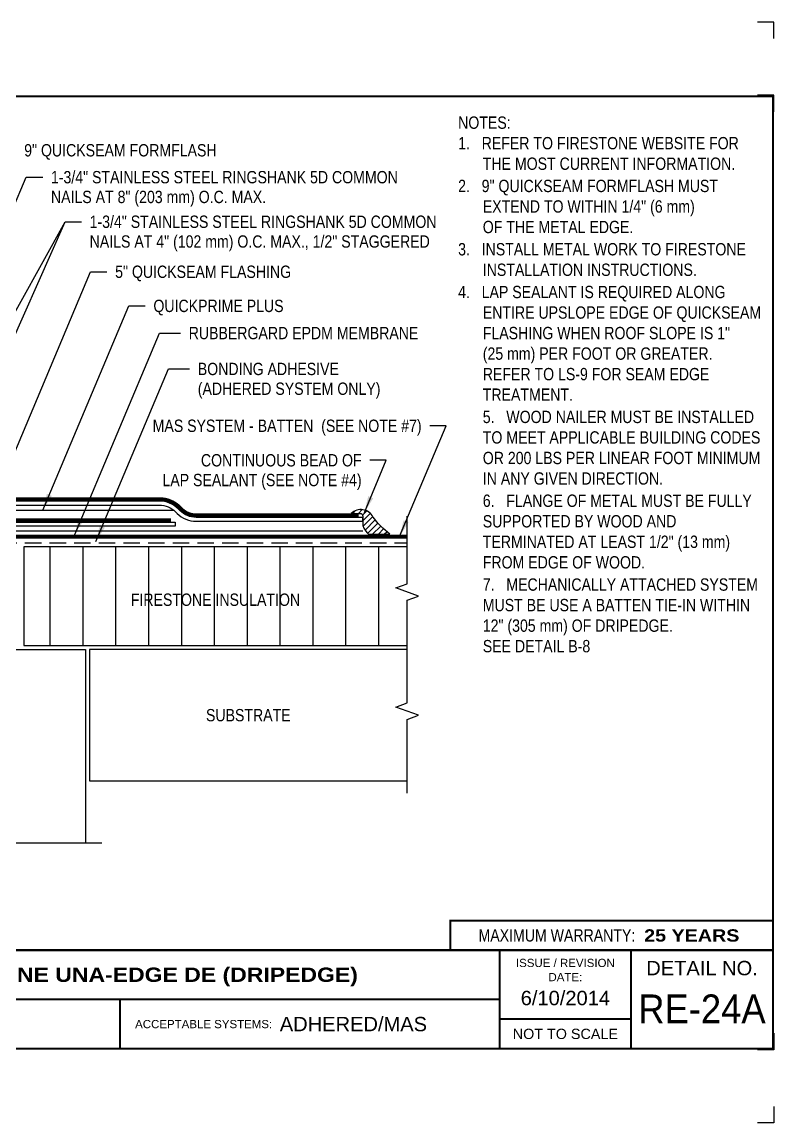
# Model space of a CAD drawing. Header units: inches. Extents: x 143.4 to 163.5, y -49.1 to -32.3.
# Drawn here: x 152.03 to 163.48, y -49.11 to -32.35 of the extents above; entities that cross this region are included whole.
import ezdxf
from ezdxf.enums import TextEntityAlignment as Align

# ---------------------------------------------------------------- set-up
doc = ezdxf.new("R2010")
doc.units = ezdxf.units.IN
doc.header["$MEASUREMENT"] = 0
doc.linetypes.add('HIDDEN', pattern=[0.375, 0.25, -0.125])
doc.layers.get('0').update_dxf_attribs({"linetype": 'CONTINUOUS'})
doc.layers.get('DEFPOINTS').update_dxf_attribs({"linetype": 'CONTINUOUS'})
for name, color, linetype in [('FSBP-ADHESIVE', 1, 'HIDDEN'), ('FSBP-ANNO-NOTE', 7, 'CONTINUOUS'), ('FSBP-INSULATION', 7, 'CONTINUOUS'), ('FSBP-MEMBRANE', 7, 'CONTINUOUS'), ('FSBP-SEALANTS', 1, 'CONTINUOUS'), ('FSBP-SUBSTRATE-GENERIC', 9, 'CONTINUOUS'), ('FSBP-TTLB', 7, 'CONTINUOUS'), ('FSBP-TTLB-BORDER', 7, 'CONTINUOUS'), ('FSBP-TTLB-TEXT', 7, 'CONTINUOUS'), ('FSBP-WALL-CURB', 9, 'CONTINUOUS')]:
    doc.layers.add(name, color=color, linetype=linetype)
doc.styles.add('FSBP_ARIAL', font='arial.ttf')
doc.styles.add('FSBP_ARIAL_BOLD', font='')
doc.styles.add('FSBP_ARIAL_NAR', font='ARIALN.TTF')
doc.styles.get('FSBP_ARIAL_BOLD').set_extended_font_data('Arial Black')
doc.linetypes.add('ZIGZAG', pattern='A,0.0001,-0.2,[131,ltypeshp.shx,S=0.2,R=0,X=-0.2,Y=0],-0.4,[131,ltypeshp.shx,S=0.2,R=180,X=0.2,Y=0],-0.2', length=0.8001)
doc.dimstyles.new('FSBP-LEADER', dxfattribs={"dimtxt": 0.1875, "dimasz": 0.25, "dimexe": 0.0625, "dimexo": 0.125, "dimgap": 0.125, "dimtad": 0, "dimtih": 1, "dimtoh": 1, "dimdec": 4, "dimzin": 0, "dimdsep": 46, "dimlunit": 4, "dimtxsty": 'FSBP_ARIAL_NAR', "dimcen": 0.09375, "dimclrd": 256, "dimclre": 256, "dimclrt": 256, "dimadec": 0, "dimazin": 0, "dimtfac": 1, "dimtdec": 4, "dimtofl": 0, "dimtmove": 0, "dimatfit": 3, "dimfxl": 1, "dimtolj": 1, "dimtzin": 0, "dimlwd": -1, "dimlwe": -1, "dimarcsym": 0})

# ---------------------------------------------------------------- blocks, each defined once
blk = doc.blocks.new('TTLB-EPDM_1')
at = {"layer": 'DEFPOINTS', "linetype": 'Continuous', "ltscale": 1.75}
for points in [[(20.01562500000003, 13.88083333333333), (20.01562500000003, 14.13083333333333), (19.76562500000003, 14.13083333333333)], [(20.01562500000003, -2.380833333333342), (20.01562500000003, -2.630833333333342), (19.76562500000003, -2.630833333333342)]]:
    blk.add_lwpolyline(points, dxfattribs=at)
at = {"layer": 'DEFPOINTS', "color": 1}
for points in [[(20.015625, 12.765625), (20.015625, 13.015625), (19.765625, 13.015625)], [(20.015625, -1.265625), (20.015625, -1.515625), (19.765625, -1.515625)]]:
    blk.add_lwpolyline(points, dxfattribs=at)
at = {"layer": 'FSBP-TTLB', "const_width": 0.03125}
blk.add_lwpolyline([(15.09028770518938, 0), (20, 0), (20, 0.4512598240669945), (15.09028770518938, 0.4512598240669945)], close=True, dxfattribs=at)
for points in [[(0, 0), (0, -1.5), (20, -1.5), (20, 0), (0, 0)], [(15.84028770518938, 0), (15.84028770518938, -1.5)], [(17.84110496735593, 0), (17.84110496735593, -1.5)], [(20, 0), (20, -1.5)], [(4.825208527206769, -0.75), (15.84028770518938, -0.75)], [(15.84028770518938, -1.048740175933006), (17.84110496735593, -1.048740175933006)]]:
    blk.add_lwpolyline(points, dxfattribs=at)
at = {"layer": 'FSBP-TTLB-BORDER', "const_width": 0.03125}
blk.add_lwpolyline([(20, 0), (20, 13), (0, 13), (0, 0)], dxfattribs=at)
at = {"layer": 'FSBP-TTLB-TEXT', "const_width": 0.03125}
blk.add_lwpolyline([(10.06152282927678, -0.75), (10.06152282927678, -1.5)], dxfattribs=at)
at = {"layer": 'FSBP-TTLB-TEXT', "style": 'FSBP_ARIAL_NAR'}
blk.add_text('MAXIMUM WARRANTY:', height=0.1875, dxfattribs=at).set_placement((17.90516569312837, 0.2256299120335257), align=Align.MIDDLE_RIGHT)
at = {"layer": 'FSBP-TTLB-TEXT', "style": 'FSBP_ARIAL'}
for s, height, p in [('ISSUE / REVISION', 0.125, (16.84069633627263, -0.1938496373466023)), ('DETAIL NO.', 0.21875, (18.92055248367797, -0.2724398367368792)), ('DATE:', 0.125, (16.84069633627263, -0.409973105348854)), ('NOT TO SCALE', 0.15625, (16.84069633627263, -1.274370087966503))]:
    blk.add_text(s, height=height, dxfattribs=at).set_placement(p, align=Align.MIDDLE_CENTER)
blk.add_text('ACCEPTABLE SYSTEMS:', height=0.125, dxfattribs=at).set_placement((10.29281281591562, -1.125), align=Align.MIDDLE_LEFT)
at = {"layer": 'FSBP-TTLB-TEXT'}
for tag, height, style, p in [('MAXIMUM_WARRANTY', 0.1875, 'FSBP_ARIAL_BOLD', (18.03987100774941, 0.2240244307510579)), ('ACCPT_SYSTEMS', 0.21875, 'FSBP_ARIAL', (12.49438170418193, -1.125))]:
    blk.add_attdef(tag, text='', height=height, dxfattribs=dict(at, style=style)).set_placement(p, align=Align.MIDDLE_LEFT)
for tag, height, style, p in [('DETAIL_DESCP_LINE_1', 0.21875, 'FSBP_ARIAL_BOLD', (10.33118450231211, -0.3736318192489421)), ('ISSUE_REV_DATE', 0.21875, 'FSBP_ARIAL', (16.84069633627263, -0.7282559425942452)), ('DETAIL_NUMBER', 0.4375, 'FSBP_ARIAL', (18.91941590748775, -0.8931630692489421))]:
    blk.add_attdef(tag, text='', height=height, dxfattribs=dict(at, style=style)).set_placement(p, align=Align.MIDDLE_CENTER)

msp = doc.modelspace()

# ---------------------------------------------------------------- hatches: boundary and pattern name
at = {"layer": 'FSBP-INSULATION'}
h = msp.add_hatch(dxfattribs=at)
h.set_pattern_fill('LINE', color=256, scale=4, angle=90, style=0)
h.set_pattern_definition([(90, (64.46385764943676, -35.64911692809474), (-0.5, 3.061515884555943e-17), [])])
h.paths.add_polyline_path([(157.8954806490608, -41.83681009315418), (157.8954806490607, -41.08681009315416), (157.7237633103448, -41.02431009315418), (157.8954806490607, -40.96181009315419), (157.8954806490608, -40.33681009315418), (152.0612128187298, -40.33681009315418), (152.0612128187298, -41.83681009315418)])
h.paths.add_polyline_path([(153.6410023444001, -41.2869507821037), (156.3156911233905, -41.2869507821037), (156.3156911233905, -40.99591650515964), (153.6410023444001, -40.99591650515964)], flags=24)
at = {"layer": 'FSBP-SEALANTS'}
h = msp.add_hatch(dxfattribs=at)
h.set_pattern_fill('ANSI31', color=256, scale=0.5, style=0)
h.set_pattern_definition([(45, (46.37733770107687, -36.05525609180502), (-0.04419417382415922, 0.04419417382415922), [])])
edge = h.paths.add_edge_path()
edge.add_arc((157.1794296444919, -39.87000113071021), 0.0416666666666714, 9.777068044058979e-12, 90, ccw=False)
edge.add_line((157.2210963111586, -39.87000113071021), (157.2210963111586, -40.01414430410445))
edge.add_arc((157.5036945468926, -39.91975237688963), 0.297945630549081, 198.4700702498158, 228.9237865523729)
edge.add_line((157.307925692334, -40.14435459047651), (157.6304903380881, -40.14435459047651))
edge.add_arc((158.4579880696987, -39.08405012731617), 1.344989981530899, 216.3237333162486, 232.030309438492, ccw=False)
edge.add_arc((157.1905443184294, -39.97657516628199), 0.2072866481197914, 27.53427878744976, 134.3446425460239)
edge.add_line((157.0456566078098, -39.82833446404354), (157.1794296444919, -39.82833446404354))

# ---------------------------------------------------------------- linework, layer by layer
at = {"layer": 'FSBP-ADHESIVE', "linetype": 'ZIGZAG', "ltscale": 0.17}
for p, q in [((151.3836731315259, -39.77596844547109), (154.3488383090667, -39.77596844547109)), ((151.2459957681253, -40.09145584346351), (157.2210963111593, -40.09145584346211))]:
    msp.add_line(p, q, dxfattribs=at)
at = {"layer": 'FSBP-ADHESIVE', "linetype": 'HIDDEN'}
msp.add_line((150.5788218751917, -40.27431009315418), (157.8954806490607, -40.27431009315418), dxfattribs=at)
at = {"layer": 'FSBP-INSULATION', "linetype": 'Continuous'}
msp.add_lwpolyline([(157.8954806490608, -41.77583606157654), (157.8954806490607, -41.15083606157654), (158.0671979877767, -41.08833606157654), (157.7237633103448, -40.96333606157654), (157.8954806490607, -40.90083606157654), (157.8954806490608, -39.86958606157654)], dxfattribs=at)
at = {"layer": 'FSBP-INSULATION'}
msp.add_lwpolyline([(157.8954806490607, -40.33681009315418), (152.0612128187298, -40.33681009315418), (152.0612128187298, -41.83681009315418), (157.8954806490608, -41.83681009315418)], dxfattribs=at)
at = {"layer": 'FSBP-MEMBRANE', "linetype": 'Continuous', "const_width": 0.06}
msp.add_lwpolyline([(157.1585963111593, -39.85833446404354), (154.6832677268526, -39.85833446404352, -0.198912367379657), (154.4605290907788, -39.76607310011727), (154.4326990048889, -39.73824301422738, 0.1989123673796558), (154.1251075550728, -39.61083446404353), (151.3670491587185, -39.61083446404352, -0.1989123673797552), (151.3210872179414, -39.59179640482064), (151.3143105226448, -39.58501970952403, 0.1989123673796828), (151.1834957681253, -39.53083446404353), (149.4581475715053, -39.53083446404352, 0.1989123673796205), (149.1505561216891, -39.65824301422735), (149.1227260357992, -39.6860731001173, -0.1989123673796091), (148.8999873997254, -39.77833446404354), (148.3839684271635, -39.77833446404351)], format="xyb", dxfattribs=at)
at = {"layer": 'FSBP-MEMBRANE', "linetype": 'Continuous'}
msp.add_lwpolyline([(151.3670491587185, -39.70083446404352), (154.1251075550728, -39.70083446404352, -0.1989123673796599), (154.3690593945822, -39.80188262453416), (154.3968894804721, -39.82971271042408, 0.1989123673796594), (154.6832677268526, -39.94833446404352), (157.2210963111593, -39.94833446404355), (157.2210963111593, -39.88833446404355), (154.6832677268526, -39.88833446404352, -0.1989123673796472), (154.4393158873432, -39.78728630355288), (154.4114858014534, -39.75945621766297, 0.1989123673796559), (154.1251075550728, -39.64083446404352), (151.3670491587185, -39.64083446404352, -0.1989123673797181)], format="xyb", dxfattribs=at)
at = {"layer": 'FSBP-MEMBRANE'}
msp.add_lwpolyline([(149.250728596352, -39.80132315964144), (151.1230980550664, -39.80132315964144, -0.1720137752385181), (151.3645151875402, -39.89602726404123, 0.1702806065094326), (151.5294730612768, -39.9613794824647), (154.3664534729435, -39.9613794824647), (154.3664534729435, -40.0213794824647), (151.5283369235457, -40.0213794824647, -0.1712663737704301), (151.3251994164555, -39.94135132105307, 0.1712663737703979), (151.1220619093652, -39.86132315964144), (149.250728596352, -39.86132315964144)], format="xyb", close=True, dxfattribs=at)
at = {"layer": 'FSBP-MEMBRANE', "const_width": 0.06}
msp.add_lwpolyline([(154.3039534729435, -39.93137948246469), (151.5300890809304, -39.93137948246471, -0.1696533326793511), (151.3841730730825, -39.8733652355353, 0.1723256175910966), (151.123585998049, -39.77132315964145), (149.313228596352, -39.77132315964144)], format="xyb", dxfattribs=at)
msp.add_lwpolyline([(157.8954806490608, -40.18056009315418), (150.5788218751917, -40.18056009315418)], dxfattribs=at)
at = {"layer": 'FSBP-SEALANTS'}
msp.add_lwpolyline([(157.1794296444919, -39.82833446404354, -0.4142135623731262), (157.2210963111586, -39.87000113071021), (157.2210963111586, -40.01414430410445, 0.1336670492178047), (157.307925692334, -40.14435459047651), (157.6304903380881, -40.14435459047651, -0.06864036284640221), (157.3743525242372, -39.88075085847615, 0.5030042638074234), (157.0456566078098, -39.82833446404354)], format="xyb", close=True, dxfattribs=at)
at = {"layer": 'FSBP-SUBSTRATE-GENERIC'}
for points in [[(157.8954806490608, -41.89931009315418), (153.0612128187298, -41.89931009315418), (153.0612128187298, -43.89931009315418), (157.8954806490608, -43.89931009315418)], [(157.8954806490608, -44.08833606157654), (157.8954806490607, -42.96333606157654), (158.0671979877767, -42.90083606157654), (157.7237633103448, -42.77583606157654), (157.8954806490607, -42.71333606157654), (157.8954806490608, -41.77583606157654)]]:
    msp.add_lwpolyline(points, dxfattribs=at)
at = {"layer": 'FSBP-WALL-CURB', "linetype": 'Continuous'}
msp.add_lwpolyline([(148.4987128187298, -44.84529190837836), (148.4987128187298, -41.89931009315418), (152.9987128187298, -41.89931009315418), (152.9987128187298, -44.84529190837836)], dxfattribs=at)
at = {"layer": 'FSBP-WALL-CURB'}
msp.add_lwpolyline([(148.3112128187298, -44.84529190837836), (150.6549628187298, -44.84529190837836), (150.7174628187298, -45.01700924709428), (150.8424628187298, -44.67357456966243), (150.9049628187298, -44.84529190837836), (153.2487128187298, -44.84529190837836)], dxfattribs=at)

# ---------------------------------------------------------------- block references
ref = msp.add_blockref('TTLB-EPDM_1', (143.4627011304548, -46.47737117023351))
ref.add_attrib('DETAIL_DESCP_LINE_1', 'FIRESTONE UNA-EDGE DE (DRIPEDGE)', dxfattribs={"layer": 'FSBP-TTLB-TEXT', "height": 0.21875, "style": 'FSBP_ARIAL_BOLD'}).set_placement((153.7938856327669, -46.85100298948245), align=Align.MIDDLE_CENTER)
ref.add_attrib('ACCPT_SYSTEMS', 'ADHERED/MAS', dxfattribs={"layer": 'FSBP-TTLB-TEXT', "height": 0.21875, "style": 'FSBP_ARIAL'}).set_placement((155.9570828346367, -47.60237117023351), align=Align.MIDDLE_LEFT)
ref.add_attrib('ISSUE_REV_DATE', '6/10/2014', dxfattribs={"layer": 'FSBP-TTLB-TEXT', "height": 0.21875, "style": 'FSBP_ARIAL'}).set_placement((160.3033974667274, -47.20562711282776), align=Align.MIDDLE_CENTER)
ref.add_attrib('DETAIL_NUMBER', 'RE-24A', dxfattribs={"layer": 'FSBP-TTLB-TEXT', "height": 0.4375, "style": 'FSBP_ARIAL', "width": 0.90625}).set_placement((162.3821170379425, -47.37053423948245), align=Align.MIDDLE_CENTER)
ref.add_attrib('MAXIMUM_WARRANTY', '25 YEARS', dxfattribs={"layer": 'FSBP-TTLB-TEXT', "height": 0.1875, "style": 'FSBP_ARIAL_BOLD'}).set_placement((161.5025721382042, -46.25334673948245), align=Align.MIDDLE_LEFT)

# ---------------------------------------------------------------- texts
at = {"layer": 'FSBP-ANNO-NOTE', "style": 'FSBP_ARIAL_NAR'}
for s, p in [('9" QUICKSEAM FORMFLASH', (152.0673579762772, -34.29911923819068)), ('1-3/4" STAINLESS STEEL RINGSHANK 5D COMMON ', (152.4745165641433, -34.70869727278386)), ('NAILS AT 8" (203 mm) O.C. MAX.', (152.4745165641433, -35.00947852278386)), ('1-3/4" STAINLESS STEEL RINGSHANK 5D COMMON ', (153.0633094213182, -35.3871199163763)), ('NAILS AT 4" (102 mm) O.C. MAX., 1/2" STAGGERED', (153.0633094213182, -35.6879011663763)), ('5" QUICKSEAM FLASHING', (153.4516870901844, -36.14853004723973)), ('QUICKPRIME PLUS', (154.0339003573035, -36.66828642248215)), ('RUBBERGARD EPDM MEMBRANE', (154.5707434429098, -37.08190508371889)), ('BONDING ADHESIVE', (154.7092795249767, -37.62827265151988)), ('(ADHERED SYSTEM ONLY)', (154.7092795249767, -37.92905390151988))]:
    msp.add_text(s, height=0.1875, dxfattribs=at).set_placement(p, align=Align.MIDDLE_LEFT)
for s, p in [('MAS SYSTEM - BATTEN  (SEE NOTE #7)', (158.1153947845552, -38.49358370627011)), ('CONTINUOUS BEAD OF', (157.2026406356401, -39.01868170985337)), ('LAP SEALANT (SEE NOTE #4)', (157.2026406356401, -39.31946295985337))]:
    msp.add_text(s, height=0.1875, dxfattribs=at).set_placement(p, align=Align.MIDDLE_RIGHT)
for s, p in [('FIRESTONE INSULATION', (154.9783467338953, -41.14149759315418)), ('SUBSTRATE', (155.4783467338953, -42.89931009315418))]:
    msp.add_text(s, height=0.1875, dxfattribs=at).set_placement(p, align=Align.MIDDLE_CENTER)
at = {"layer": 'FSBP-ANNO-NOTE', "insert": (158.6715664918356, -33.78454399304064), "char_height": 0.1875, "attachment_point": 1, "style": 'FSBP_ARIAL_NAR'}
msp.add_mtext_dynamic_manual_height_columns('\\A1;\\pi-0.375,l0.375,t0.1875,0.375;NOTES:\\P1.   REFER TO FIRESTONE WEBSITE FOR THE MOST CURRENT INFORMATION.\\P{\\H0.083333x;\\P\\pt0.375;}2.   9" QUICKSEAM FORMFLASH MUST EXTEND TO WITHIN 1/4" (6 mm) \\P\\pi0;OF THE METAL EDGE.\\P\\pi-0.375;{\\H0.083333x;\\P}3.   INSTALL METAL WORK TO FIRESTONE INSTALLATION INSTRUCTIONS.\\P{\\H0.083333x; \\P\\ptz;}4.   LAP SEALANT IS REQUIRED ALONG ENTIRE UPSLOPE EDGE OF QUICKSEAM FLASHING WHEN ROOF SLOPE IS 1"\\P\\pi0;(25 mm) PER FOOT OR GREATER.  REFER TO LS-9 FOR SEAM EDGE TREATMENT.{\\H0.083333x;\\P\\pi-0.375;\\P}5.   WOOD NAILER MUST BE INSTALLED TO MEET APPLICABLE BUILDING CODES OR 200 LBS PER LINEAR FOOT MINIMUM IN ANY GIVEN DIRECTION.\\P\\pt0.375;{\\H0.083333x;\\P\\ptz;}6.   FLANGE OF METAL MUST BE FULLY SUPPORTED BY WOOD AND TERMINATED AT LEAST 1/2" (13 mm) FROM EDGE OF WOOD.{\\H0.083333x; \\P\\pi0,t0.375;\\P\\pi-0.375,tz;}7.   MECHANICALLY ATTACHED SYSTEM MUST BE USE A BATTEN TIE-IN WITHIN\\P\\pi0;12" (305 mm) OF DRIPEDGE.  \\PSEE DETAIL B-8', width=4.684911311762349, gutter_width=23.08110225731588, heights=[8.65452463927285], dxfattribs=at)

# ---------------------------------------------------------------- leaders
at = {"layer": 'FSBP-ANNO-NOTE'}
for points in [[(149.2734656068905, -41.33050140970916), (152.0995165641433, -34.70869727278386), (152.3495165641433, -34.70869727278386)], [(150.1432293405346, -39.98480834686541), (152.6883094213182, -35.3871199163763), (152.9383094213182, -35.3871199163763)], [(150.1432293405346, -39.98480834686541), (152.6883094213182, -35.3871199163763), (152.9383094213182, -35.3871199163763)], [(150.6505816122228, -39.98480834686541), (152.6883094213182, -35.3871199163763), (152.9383094213182, -35.3871199163763)], [(151.489442906961, -39.92612724004382), (153.0766870901844, -36.14853004723973), (153.3266870901844, -36.14853004723973)], [(152.3531364119859, -39.77596844547109), (153.6589003573035, -36.66828642248215), (153.9089003573035, -36.66828642248215)], [(152.8369171028854, -40.14756109083998), (154.1250228528409, -37.08190508371889), (154.4457434429098, -37.08190508371889)], [(153.1589219401068, -40.25727810306519), (154.2635589349077, -37.62827265151988), (154.5842795249767, -37.62827265151988)], [(157.7815729275246, -40.18056009315419), (158.4903947845552, -38.49358370627011), (158.2403947845552, -38.49358370627011)], [(157.2443258604779, -39.81196164263337), (157.5776406356401, -39.01868170985337), (157.3276406356401, -39.01868170985337)]]:
    msp.add_leader(points, dimstyle='FSBP-LEADER', dxfattribs=at)

doc.saveas('drawing.dxf')
